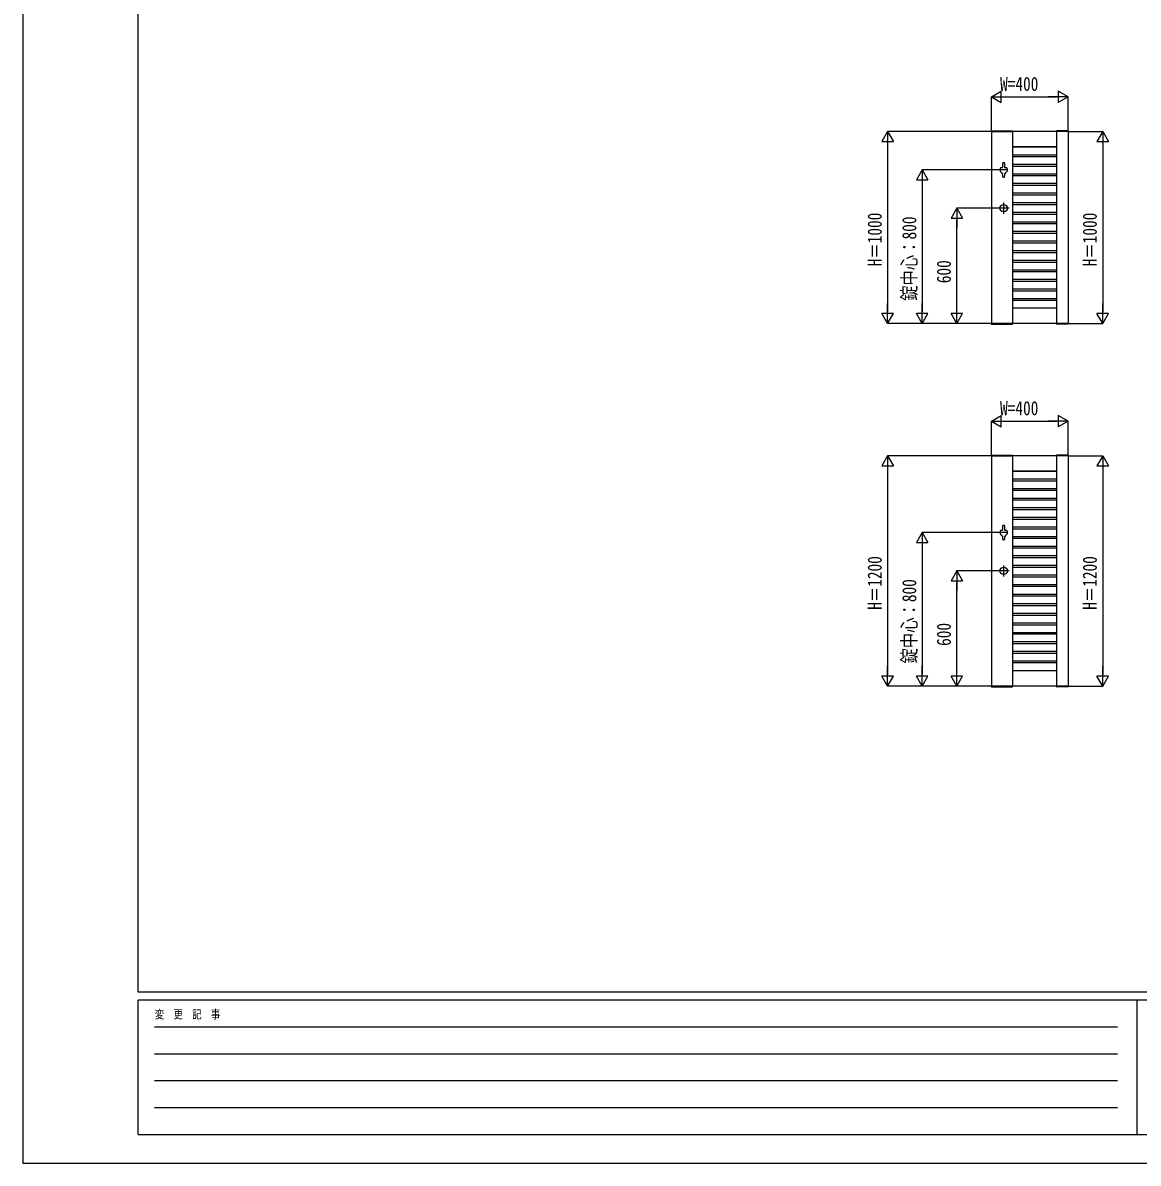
# Model space of a CAD drawing. Units: millimetres, scale not verified. Extents: x -8410 to 8410, y -5940 to 5940.
# Drawn here: x -8410 to -2602, y -5940 to 0 of the extents above; entities that cross this region are included whole.
import ezdxf
from ezdxf.enums import TextEntityAlignment as Align

# ---------------------------------------------------------------- set-up
doc = ezdxf.new("R2010")
doc.units = ezdxf.units.MM
doc.header["$LTSCALE"] = 30
for name, color, linetype in [('0-2_YKK_A1', 4, 'Continuous'), ('0-3_YKK_D', 6, 'Continuous'), ('0-4_YKK_ZWAK', 7, 'Continuous')]:
    doc.layers.add(name, color=color, linetype=linetype)
doc.styles.add('ＭＳ ゴシック', font='')
doc.styles.get('ＭＳ ゴシック').set_extended_font_data('MS Gothic')

msp = doc.modelspace()

# ---------------------------------------------------------------- linework, layer by layer
at = {"layer": '0-2_YKK_A1'}
for p, q in [((-3367.38, -563.2), (-3367.51, -565.75)), ((-3367.51, -565.75), (-3256.51, -565.75)), ((-3367.01, -565.75), (-3367.01, -1565.75)), ((-2967.01, -565.75), (-3367.01, -565.75)), ((-3366.38, -562.25), (-3257.65, -562.25)), ((-3257.01, -565.75), (-3257.01, -1565.75)), ((-3256.65, -563.2), (-3256.51, -565.75)), ((-3027.38, -563.2), (-3027.51, -565.75)), ((-2966.51, -565.75), (-3027.51, -565.75)), ((-3027.01, -565.75), (-3027.01, -1565.75)), ((-2967.65, -562.25), (-3026.38, -562.25)), ((-2967.01, -565.75), (-2967.01, -1565.75)), ((-2966.65, -563.2), (-2966.51, -565.75)), ((-3027.01, -645.75), (-3257.01, -645.75)), ((-3257.01, -646.85), (-3027.01, -646.85)), ((-3257.01, -686.85), (-3027.01, -686.85)), ((-3257.01, -696.05), (-3027.01, -696.05)), ((-3281.01, -765.75), (-3325.02, -765.75)), ((-3320.51, -758.75), (-3320.51, -772.75)), ((-3315.51, -753.75), (-3308.26, -753.75)), ((-3308.26, -730.25), (-3308.26, -753.75)), ((-3306.26, -728.25), (-3299.76, -728.25)), ((-3297.76, -730.25), (-3297.76, -753.75)), ((-3297.76, -753.75), (-3290.51, -753.75)), ((-3285.51, -758.75), (-3285.51, -772.75)), ((-3257.01, -736.05), (-3027.01, -736.05)), ((-3257.01, -746.05), (-3027.01, -746.05)), ((-3308.26, -786.6), (-3308.26, -801.25)), ((-3306.26, -803.25), (-3299.76, -803.25)), ((-3297.76, -786.6), (-3297.76, -801.25)), ((-3257.01, -786.05), (-3027.01, -786.05)), ((-3257.01, -796.05), (-3027.01, -796.05)), ((-3257.01, -836.05), (-3027.01, -836.05)), ((-3257.01, -846.05), (-3027.01, -846.05)), ((-3257.01, -886.05), (-3027.01, -886.05)), ((-3303.01, -936.75), (-3303.01, -994.75)), ((-3257.01, -896.05), (-3027.01, -896.05)), ((-3257.01, -936.05), (-3027.01, -936.05)), ((-3257.01, -946.05), (-3027.01, -946.05)), ((-3274.01, -965.75), (-3332.01, -965.75)), ((-3257.01, -986.05), (-3027.01, -986.05)), ((-3257.01, -996.05), (-3027.01, -996.05)), ((-3257.01, -1036.05), (-3027.01, -1036.05)), ((-3257.01, -1046.05), (-3027.01, -1046.05)), ((-3257.01, -1086.05), (-3027.01, -1086.05)), ((-3257.01, -1096.05), (-3027.01, -1096.05)), ((-3257.01, -1136.05), (-3027.01, -1136.05)), ((-3257.01, -1146.05), (-3027.01, -1146.05)), ((-3257.01, -1186.05), (-3027.01, -1186.05)), ((-3257.01, -1196.05), (-3027.01, -1196.05)), ((-3257.01, -1236.05), (-3027.01, -1236.05)), ((-3257.01, -1246.05), (-3027.01, -1246.05)), ((-3257.01, -1286.05), (-3027.01, -1286.05)), ((-3257.01, -1296.05), (-3027.01, -1296.05)), ((-3257.01, -1336.05), (-3027.01, -1336.05)), ((-3257.01, -1346.05), (-3027.01, -1346.05)), ((-3257.01, -1386.05), (-3027.01, -1386.05)), ((-3257.01, -1396.05), (-3027.01, -1396.05)), ((-3257.01, -1436.05), (-3027.01, -1436.05)), ((-3257.01, -1445.25), (-3027.01, -1445.25)), ((-3257.01, -1485.25), (-3027.01, -1485.25)), ((-3027.01, -1485.75), (-3257.01, -1485.75)), ((-3367.51, -1565.75), (-3256.51, -1565.75)), ((-3367.38, -1568.3), (-3367.51, -1565.75)), ((-2967.01, -1565.75), (-3367.01, -1565.75)), ((-3366.38, -1569.25), (-3257.65, -1569.25)), ((-3256.65, -1568.3), (-3256.51, -1565.75)), ((-2966.51, -1565.75), (-3027.51, -1565.75)), ((-3027.38, -1568.3), (-3027.51, -1565.75)), ((-2967.65, -1569.25), (-3026.38, -1569.25)), ((-2966.65, -1568.3), (-2966.51, -1565.75)), ((-3367.38, -2252.36), (-3367.51, -2254.91)), ((-3367.51, -2254.91), (-3256.51, -2254.91)), ((-3367.01, -2254.91), (-3367.01, -3454.91)), ((-2967.01, -2254.91), (-3367.01, -2254.91)), ((-3366.38, -2251.41), (-3257.65, -2251.41)), ((-3257.01, -2254.91), (-3257.01, -3454.91)), ((-3256.65, -2252.36), (-3256.51, -2254.91)), ((-3027.38, -2252.36), (-3027.51, -2254.91)), ((-2966.51, -2254.91), (-3027.51, -2254.91)), ((-3027.01, -2254.91), (-3027.01, -3454.91)), ((-2967.65, -2251.41), (-3026.38, -2251.41)), ((-2967.01, -2254.91), (-2967.01, -3454.91)), ((-2966.65, -2252.36), (-2966.51, -2254.91)), ((-3027.01, -2334.91), (-3257.01, -2334.91)), ((-3257.01, -2336.01), (-3027.01, -2336.01)), ((-3257.01, -2376.01), (-3027.01, -2376.01)), ((-3257.01, -2385.21), (-3027.01, -2385.21)), ((-3257.01, -2425.21), (-3027.01, -2425.21)), ((-3257.01, -2435.21), (-3027.01, -2435.21)), ((-3257.01, -2475.21), (-3027.01, -2475.21)), ((-3257.01, -2485.21), (-3027.01, -2485.21)), ((-3257.01, -2525.21), (-3027.01, -2525.21)), ((-3257.01, -2535.21), (-3027.01, -2535.21)), ((-3257.01, -2575.21), (-3027.01, -2575.21)), ((-3257.01, -2585.21), (-3027.01, -2585.21)), ((-3281.01, -2654.91), (-3325.02, -2654.91)), ((-3320.51, -2647.91), (-3320.51, -2661.91)), ((-3315.51, -2642.91), (-3308.26, -2642.91)), ((-3308.26, -2619.41), (-3308.26, -2642.91)), ((-3306.26, -2617.41), (-3299.76, -2617.41)), ((-3297.76, -2619.41), (-3297.76, -2642.91)), ((-3297.76, -2642.91), (-3290.51, -2642.91)), ((-3285.51, -2647.91), (-3285.51, -2661.91)), ((-3257.01, -2625.21), (-3027.01, -2625.21)), ((-3257.01, -2635.21), (-3027.01, -2635.21)), ((-3308.26, -2675.76), (-3308.26, -2690.41)), ((-3306.26, -2692.41), (-3299.76, -2692.41)), ((-3297.76, -2675.76), (-3297.76, -2690.41)), ((-3257.01, -2675.21), (-3027.01, -2675.21)), ((-3257.01, -2685.21), (-3027.01, -2685.21)), ((-3257.01, -2725.21), (-3027.01, -2725.21)), ((-3257.01, -2735.21), (-3027.01, -2735.21)), ((-3257.01, -2775.21), (-3027.01, -2775.21)), ((-3257.01, -2785.21), (-3027.01, -2785.21)), ((-3303.01, -2825.91), (-3303.01, -2883.91)), ((-3257.01, -2825.21), (-3027.01, -2825.21)), ((-3257.01, -2835.21), (-3027.01, -2835.21)), ((-3274.01, -2854.91), (-3332.01, -2854.91)), ((-3257.01, -2875.21), (-3027.01, -2875.21)), ((-3257.01, -2885.21), (-3027.01, -2885.21)), ((-3257.01, -2925.21), (-3027.01, -2925.21)), ((-3257.01, -2935.21), (-3027.01, -2935.21)), ((-3257.01, -2975.21), (-3027.01, -2975.21)), ((-3257.01, -2985.21), (-3027.01, -2985.21)), ((-3257.01, -3025.21), (-3027.01, -3025.21)), ((-3257.01, -3035.21), (-3027.01, -3035.21)), ((-3257.01, -3075.21), (-3027.01, -3075.21)), ((-3257.01, -3085.21), (-3027.01, -3085.21)), ((-3257.01, -3125.21), (-3027.01, -3125.21)), ((-3257.01, -3135.21), (-3027.01, -3135.21)), ((-3257.01, -3175.21), (-3027.01, -3175.21)), ((-3027.01, -3185.21), (-3257.01, -3185.21)), ((-3027.01, -3225.21), (-3257.01, -3225.21)), ((-3027.01, -3235.21), (-3257.01, -3235.21)), ((-3027.01, -3275.21), (-3257.01, -3275.21)), ((-3027.01, -3285.21), (-3257.01, -3285.21)), ((-3027.01, -3325.21), (-3257.01, -3325.21)), ((-3027.01, -3334.41), (-3257.01, -3334.41)), ((-3257.01, -3374.41), (-3027.01, -3374.41)), ((-3027.01, -3374.91), (-3257.01, -3374.91)), ((-3367.51, -3454.91), (-3256.51, -3454.91)), ((-3367.38, -3457.46), (-3367.51, -3454.91)), ((-2967.01, -3454.91), (-3367.01, -3454.91)), ((-3366.38, -3458.41), (-3257.65, -3458.41)), ((-3256.65, -3457.46), (-3256.51, -3454.91)), ((-2966.51, -3454.91), (-3027.51, -3454.91)), ((-3027.38, -3457.46), (-3027.51, -3454.91)), ((-2967.65, -3458.41), (-3026.38, -3458.41)), ((-2966.65, -3457.46), (-2966.51, -3454.91))]:
    msp.add_line(p, q, dxfattribs=at)
for centre in [(-3303.01, -965.75), (-3303.01, -2854.91)]:
    msp.add_circle(centre, 19, dxfattribs=at)
for centre, radius, start, end in [((-3366.38, -563.25), 1, 90, 177), ((-3257.65, -563.25), 1, 3, 90), ((-3026.38, -563.25), 1, 90, 177), ((-2967.65, -563.25), 1, 3, 90), ((-3315.51, -758.75), 5, 90, 180), ((-3306.26, -730.25), 2, 90, 180), ((-3299.76, -730.25), 2, 0, 90), ((-3290.51, -758.75), 5, 0, 90), ((-3315.51, -772.75), 5, 180, 270), ((-3303.01, -775.31), 12.5, 191.55262, 245.16541), ((-3306.26, -801.25), 2, 180, 270), ((-3299.76, -801.25), 2, 270, 0), ((-3303.01, -775.25), 12.5, 294.83459, 348.44738), ((-3303.01, -775.31), 12.5, 294.83459, 348.44738), ((-3290.51, -772.75), 5, 270, 0), ((-3366.38, -1568.25), 1, 183, 270), ((-3257.65, -1568.25), 1, 270, 357), ((-3026.38, -1568.25), 1, 183, 270), ((-2967.65, -1568.25), 1, 270, 357), ((-3366.38, -2252.41), 1, 90, 177), ((-3257.65, -2252.41), 1, 3, 90), ((-3026.38, -2252.41), 1, 90, 177), ((-2967.65, -2252.41), 1, 3, 90), ((-3315.51, -2647.91), 5, 90, 180), ((-3315.51, -2661.91), 5, 180, 270), ((-3303.01, -2664.47), 12.5, 191.55262, 245.16541), ((-3306.26, -2619.41), 2, 90, 180), ((-3299.76, -2619.41), 2, 0, 90), ((-3303.01, -2664.41), 12.5, 294.83459, 348.44738), ((-3303.01, -2664.47), 12.5, 294.83459, 348.44738), ((-3290.51, -2647.91), 5, 0, 90), ((-3290.51, -2661.91), 5, 270, 0), ((-3306.26, -2690.41), 2, 180, 270), ((-3299.76, -2690.41), 2, 270, 0), ((-3366.38, -3457.41), 1, 183, 270), ((-3257.65, -3457.41), 1, 270, 357), ((-3026.38, -3457.41), 1, 183, 270), ((-2967.65, -3457.41), 1, 270, 357)]:
    msp.add_arc(centre, radius, start, end, dxfattribs=at)
at = {"layer": '0-3_YKK_D'}
for p, q in [((-3367.01, -385.75), (-3315.05, -355.75)), ((-3315.05, -415.75), (-3315.05, -355.75)), ((-2967.01, -385.75), (-3018.97, -355.75)), ((-3018.97, -355.75), (-3018.97, -415.75)), ((-3367.01, -563.75), (-3367.01, -384.75)), ((-3367.01, -385.75), (-3315.05, -415.75)), ((-3367.01, -385.75), (-3263.09, -385.75)), ((-3307.01, -385.75), (-3027.01, -385.75)), ((-2967.01, -385.75), (-3070.94, -385.75)), ((-2967.01, -385.75), (-3018.97, -415.75)), ((-2967.01, -563.75), (-2967.01, -384.75)), ((-3907.01, -565.75), (-3937.01, -617.71)), ((-3369.01, -565.75), (-3908.01, -565.75)), ((-3907.01, -565.75), (-3877.01, -617.71)), ((-3907.01, -565.75), (-3907.01, -669.68)), ((-2965.01, -565.75), (-2786.01, -565.75)), ((-2787.01, -565.75), (-2817.01, -617.71)), ((-2787.01, -565.75), (-2757.01, -617.71)), ((-2787.01, -565.75), (-2787.01, -669.68)), ((-3937.01, -617.71), (-3877.01, -617.71)), ((-3907.01, -625.75), (-3907.01, -1505.75)), ((-2817.01, -617.71), (-2757.01, -617.71)), ((-2787.01, -625.75), (-2787.01, -1505.75)), ((-3727.01, -765.75), (-3757.01, -817.71)), ((-3327.02, -765.75), (-3728.01, -765.75)), ((-3727.01, -765.75), (-3697.01, -817.71)), ((-3727.01, -765.75), (-3727.01, -869.68)), ((-3757.01, -817.71), (-3697.01, -817.71)), ((-3727.01, -825.75), (-3727.01, -1505.75)), ((-3547.01, -965.75), (-3577.01, -1017.71)), ((-3334.01, -965.75), (-3548.01, -965.75)), ((-3547.01, -965.75), (-3517.01, -1017.71)), ((-3547.01, -965.75), (-3547.01, -1069.68)), ((-3577.01, -1017.71), (-3517.01, -1017.71)), ((-3547.01, -1505.75), (-3547.01, -1025.75)), ((-3907.01, -1565.75), (-3907.01, -1461.83)), ((-3727.01, -1565.75), (-3727.01, -1461.83)), ((-3547.01, -1565.75), (-3547.01, -1461.83)), ((-2787.01, -1565.75), (-2787.01, -1461.83)), ((-3907.01, -1565.75), (-3937.01, -1513.79)), ((-3877.01, -1513.79), (-3937.01, -1513.79)), ((-3907.01, -1565.75), (-3877.01, -1513.79)), ((-3727.01, -1565.75), (-3757.01, -1513.79)), ((-3697.01, -1513.79), (-3757.01, -1513.79)), ((-3727.01, -1565.75), (-3697.01, -1513.79)), ((-3547.01, -1565.75), (-3577.01, -1513.79)), ((-3517.01, -1513.79), (-3577.01, -1513.79)), ((-3547.01, -1565.75), (-3517.01, -1513.79)), ((-2787.01, -1565.75), (-2817.01, -1513.79)), ((-2757.01, -1513.79), (-2817.01, -1513.79)), ((-2787.01, -1565.75), (-2757.01, -1513.79)), ((-3369.01, -1565.75), (-3908.01, -1565.75)), ((-3369.01, -1565.75), (-3728.01, -1565.75)), ((-3369.01, -1565.75), (-3548.01, -1565.75)), ((-2965.01, -1565.75), (-2786.01, -1565.75)), ((-3367.01, -2074.91), (-3315.05, -2044.91)), ((-3367.01, -2252.91), (-3367.01, -2073.91)), ((-3367.01, -2074.91), (-3315.05, -2104.91)), ((-3367.01, -2074.91), (-3263.09, -2074.91)), ((-3315.05, -2104.91), (-3315.05, -2044.91)), ((-3307.01, -2074.91), (-3027.01, -2074.91)), ((-2967.01, -2074.91), (-3070.94, -2074.91)), ((-2967.01, -2074.91), (-3018.97, -2044.91)), ((-3018.97, -2044.91), (-3018.97, -2104.91)), ((-2967.01, -2074.91), (-3018.97, -2104.91)), ((-2967.01, -2252.91), (-2967.01, -2073.91)), ((-3907.01, -2254.91), (-3937.01, -2306.87)), ((-3369.01, -2254.91), (-3908.01, -2254.91)), ((-3907.01, -2254.91), (-3877.01, -2306.87)), ((-3907.01, -2254.91), (-3907.01, -2358.84)), ((-2965.01, -2254.91), (-2786.01, -2254.91)), ((-2787.01, -2254.91), (-2817.01, -2306.87)), ((-2787.01, -2254.91), (-2757.01, -2306.87)), ((-2787.01, -2254.91), (-2787.01, -2358.84)), ((-3937.01, -2306.87), (-3877.01, -2306.87)), ((-3907.01, -2314.91), (-3907.01, -3394.91)), ((-2817.01, -2306.87), (-2757.01, -2306.87)), ((-2787.01, -2314.91), (-2787.01, -3394.91)), ((-3727.01, -2654.91), (-3757.01, -2706.87)), ((-3327.02, -2654.91), (-3728.01, -2654.91)), ((-3727.01, -2654.91), (-3697.01, -2706.87)), ((-3727.01, -2654.91), (-3727.01, -2758.84)), ((-3757.01, -2706.87), (-3697.01, -2706.87)), ((-3727.01, -2714.91), (-3727.01, -3394.91)), ((-3547.01, -2854.91), (-3577.01, -2906.87)), ((-3577.01, -2906.87), (-3517.01, -2906.87)), ((-3334.01, -2854.91), (-3548.01, -2854.91)), ((-3547.01, -2854.91), (-3517.01, -2906.87)), ((-3547.01, -2854.91), (-3547.01, -2958.84)), ((-3547.01, -3394.91), (-3547.01, -2914.91)), ((-3907.01, -3454.91), (-3907.01, -3350.99)), ((-3727.01, -3454.91), (-3727.01, -3350.99)), ((-3547.01, -3454.91), (-3547.01, -3350.99)), ((-2787.01, -3454.91), (-2787.01, -3350.99)), ((-3907.01, -3454.91), (-3937.01, -3402.95)), ((-3877.01, -3402.95), (-3937.01, -3402.95)), ((-3907.01, -3454.91), (-3877.01, -3402.95)), ((-3727.01, -3454.91), (-3757.01, -3402.95)), ((-3697.01, -3402.95), (-3757.01, -3402.95)), ((-3727.01, -3454.91), (-3697.01, -3402.95)), ((-3547.01, -3454.91), (-3577.01, -3402.95)), ((-3517.01, -3402.95), (-3577.01, -3402.95)), ((-3547.01, -3454.91), (-3517.01, -3402.95)), ((-2787.01, -3454.91), (-2817.01, -3402.95)), ((-2757.01, -3402.95), (-2817.01, -3402.95)), ((-2787.01, -3454.91), (-2757.01, -3402.95)), ((-3369.01, -3454.91), (-3908.01, -3454.91)), ((-3369.01, -3454.91), (-3728.01, -3454.91)), ((-3369.01, -3454.91), (-3548.01, -3454.91)), ((-2965.01, -3454.91), (-2786.01, -3454.91))]:
    msp.add_line(p, q, dxfattribs=at)
at = {"layer": '0-4_YKK_ZWAK'}
for p, q in [((-7809.96, -5050), (-7809.96, 5550)), ((7790.04, -5050), (-7809.96, -5050)), ((-2609.96, -5090), (-7809.96, -5090)), ((-7809.96, -5790), (-7809.96, -5090)), ((-2609.96, -5090), (-2609.96, -5790)), ((-9.96, -5090), (-2609.96, -5090)), ((-7724.96, -5230), (-2709.96, -5230)), ((-7724.96, -5370), (-2709.96, -5370)), ((-7724.96, -5510), (-2709.96, -5510)), ((-7724.96, -5650), (-2709.96, -5650)), ((-7809.96, -5790), (-2609.96, -5790)), ((-2609.96, -5790), (-9.96, -5790))]:
    msp.add_line(p, q, dxfattribs=at)
msp.add_lwpolyline([(-8410, -5940), (8410, -5940), (8410, 5940), (-8410, 5940)], close=True, dxfattribs=at)

# ---------------------------------------------------------------- texts
at = {"layer": '0-3_YKK_D', "style": 'ＭＳ ゴシック', "width": 0.8}
for p in [(-3321.68, -376.75), (-3321.68, -2065.91)]:
    msp.add_text('W=400', height=73.31, dxfattribs=at).set_placement(p, align=Align.BOTTOM_LEFT)
for s, p in [('H＝1000', (-3916.01, -1268.42)), ('H＝1000', (-2796.01, -1268.42)), ('錠中心：800', (-3736.01, -1448.42)), ('600', (-3556.01, -1356.42)), ('H＝1200', (-3916.01, -3057.58)), ('H＝1200', (-2796.01, -3057.58)), ('錠中心：800', (-3736.01, -3337.58)), ('600', (-3556.01, -3245.58))]:
    msp.add_text(s, height=73.31, rotation=90, dxfattribs=at).set_placement(p, align=Align.BOTTOM_LEFT)
at = {"layer": '0-4_YKK_ZWAK', "style": 'ＭＳ ゴシック', "width": 0.8}
msp.add_text('変  更  記  事', height=43.99, dxfattribs=at).set_placement((-7722.62, -5200), align=Align.BOTTOM_LEFT)

doc.saveas('drawing.dxf')
